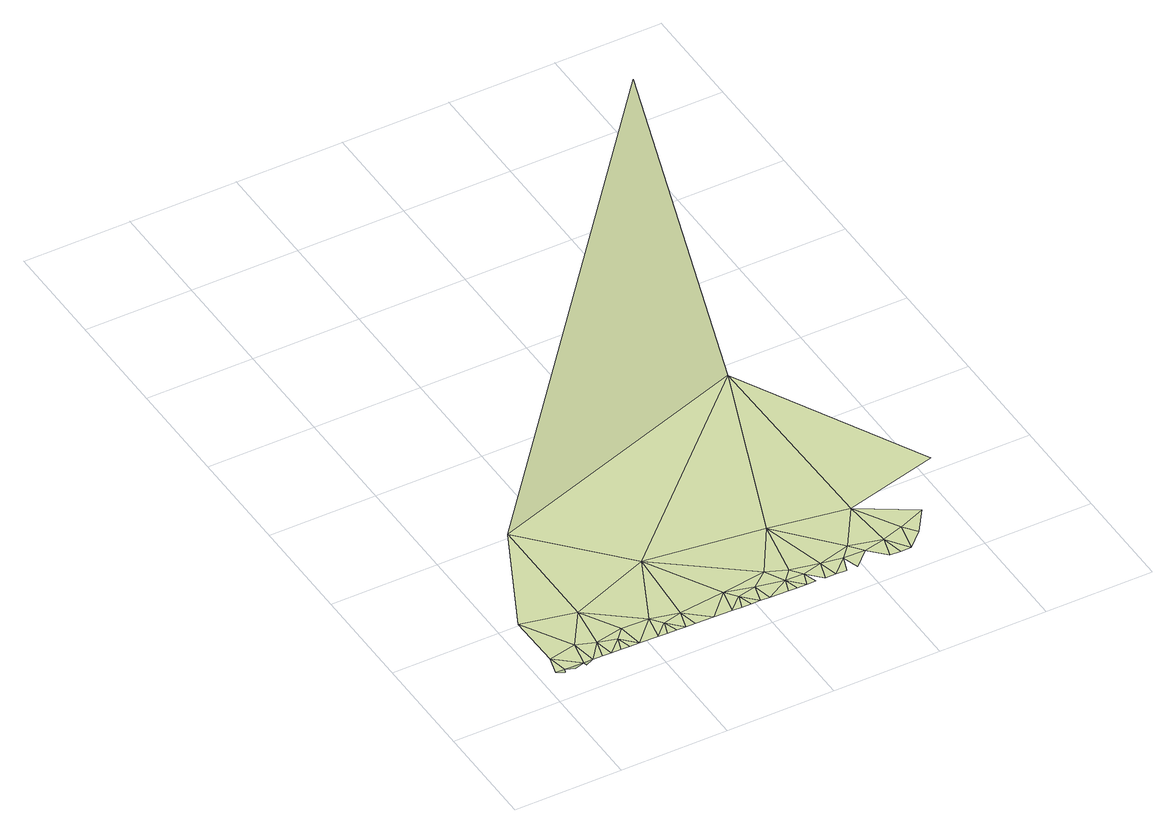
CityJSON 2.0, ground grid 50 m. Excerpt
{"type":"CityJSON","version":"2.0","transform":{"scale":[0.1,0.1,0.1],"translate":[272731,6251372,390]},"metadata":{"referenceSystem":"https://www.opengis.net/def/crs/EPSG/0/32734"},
"CityObjects":{
"terrain1":{"type":"TINRelief","geometry":[{"type":"CompositeSurface","lod":"1","boundaries":[[[0,1,2]],[[3,4,2]],[[5,6,4]]]}]},
"landuse1":{"type":"LandUse","attributes":{"leisure":"sports_centre","name":"Trafalgar Swimming Baths"},"geometry":[{"type":"MultiSurface","lod":"1","boundaries":[[[7,0,2]],[[2,4,7]],[[8,7,9]],[[9,7,4]],[[6,9,4]],[[6,10,9]],[[10,6,11]],[[8,9,12]],[[13,10,11]],[[9,10,12]],[[13,14,10]],[[13,15,14]],[[15,16,14]],[[17,8,12]],[[18,10,14]],[[10,18,12]],[[14,16,19]],[[14,19,18]],[[12,18,20]],[[20,18,19]],[[19,21,20]],[[22,23,21]],[[20,21,23]],[[24,23,22]],[[17,12,25]],[[20,25,12]],[[24,26,23]],[[20,23,27]],[[26,27,23]],[[27,26,28]],[[20,27,25]],[[28,29,27]],[[30,27,29]],[[25,27,30]],[[30,29,31]],[[31,32,33]],[[31,33,30]],[[33,32,34]],[[34,35,33]],[[36,25,30]],[[30,33,37]],[[35,37,33]],[[37,35,38]],[[36,30,37]],[[38,39,37]],[[38,40,39]],[[41,25,36]],[[36,37,39]],[[25,42,17]],[[39,40,43]],[[36,39,44]],[[39,43,45]],[[39,45,46]],[[44,39,46]],[[45,47,46]],[[36,44,41]],[[44,46,48]],[[46,49,48]],[[44,48,41]],[[48,49,50]],[[50,51,48]],[[41,42,25]],[[51,50,52]],[[53,41,48]],[[53,48,51]],[[54,51,55]],[[51,54,53]],[[53,56,41]],[[57,53,54]],[[58,57,54]],[[56,53,57]],[[57,58,59]],[[60,57,59]],[[56,42,41]],[[57,60,61]],[[57,61,56]],[[61,60,62]],[[61,63,56]],[[63,61,62]],[[17,42,64]],[[42,56,65]]]}]}
},
"vertices":[
[9,50,123],[44,31,123],[52,49,123],[93,30,123],[139,46,123],[143,28,123],[182,45,123],
[33,136,123],[30,388,123],[163,162,123],[249,130,123],[225,44,123],[276,332,123],[268,43,123],[334,105,123],[311,42,123],[354,41,123],[276,901,123],[379,156,123],[397,40,123],[508,153,123],[484,37,123],[527,36,123],[550,100,123],[570,35,123],[662,483,123],[613,34,123],[637,120,123],[656,33,123],[742,31,123],[853,144,123],[828,28,123],[871,27,123],[895,91,123],[915,26,123],[958,25,123],[1061,173,123],[982,111,123],[1001,24,123],[1110,85,123],[1087,22,123],[1208,407,123],[1553,1321,123],[1130,20,123],[1155,136,123],[1173,19,123],[1196,83,123],[1216,18,123],[1287,106,123],[1259,17,123],[1309,16,123],[1386,88,123],[1359,14,123],[1438,147,123],[1486,85,123],[1409,13,123],[1568,344,123],[1587,109,123],[1559,9,123],[1609,8,123],[1659,7,123],[1688,141,123],[1736,79,123],[1814,190,123],[2225,3251,7],[2009,457,123]
]}
